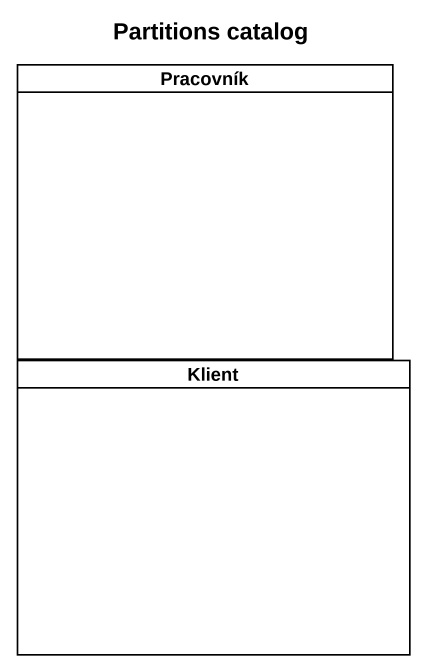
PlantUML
@startuml
title Partitions catalog
hide empty description
state Pracovník <<partition>>
state Klient <<partition>>
@enduml
